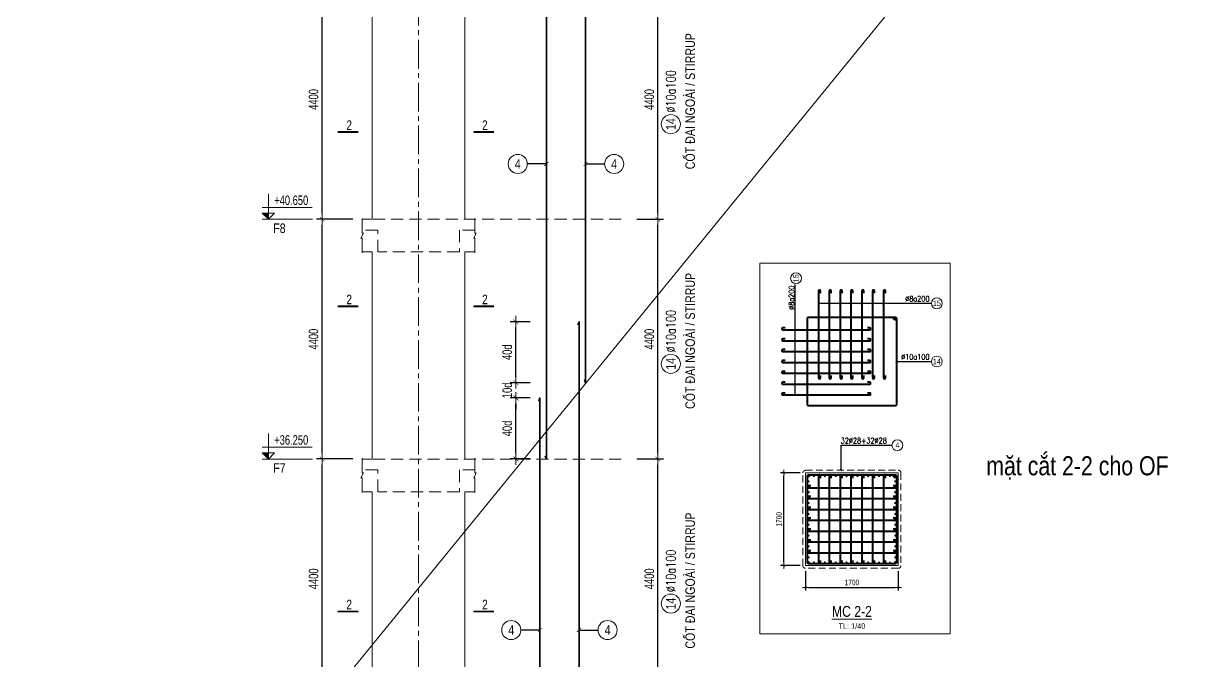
# Model space of a CAD drawing. Header units: millimetres. Extents: x 61878 to 380960, y -19809 to 191918.
# Drawn here: x 106260 to 127685, y 42129 to 53828 of the extents above; entities that cross this region are included whole.
import ezdxf
from ezdxf.enums import TextEntityAlignment as Align

# ---------------------------------------------------------------- set-up
doc = ezdxf.new("R2010")
doc.units = ezdxf.units.MM
doc.linetypes.add('CENTER2', pattern=[1.125, 0.75, -0.125, 0.125, -0.125])
doc.linetypes.add('HIDDEN2', pattern=[4.7625, 3.175, -1.5875])
doc.layers.get('0').update_dxf_attribs({"lineweight": 20})
doc.layers.get('Defpoints').update_dxf_attribs({"color": 151, "lineweight": 9})
for name, color, linetype, lineweight in [('kata_thep chu', 4, 'Continuous', 35), ('NDC_S_ANNO', 7, 'Continuous', 20), ('NDC_S_AXIS', 5, 'CENTER2', 13), ('NDC_S_BREAK-LINE', 1, 'Continuous', 15), ('NDC_S_CONTINUOUS', 3, 'Continuous', 20), ('NDC_S_DIM', 1, 'Continuous', 15), ('NDC_S_HIDDEN', 8, 'HIDDEN2', 13), ('NDC_S_LEADER', 1, 'Continuous', 15), ('NDC_S_REBAR', 4, 'Continuous', 35), ('NDC_S_STIRRUP', 4, 'Continuous', 40), ('NDC_S_SYMBOL', 1, 'Continuous', 15), ('NDC_S_TEXT SYMBOL', 7, 'Continuous', 20), ('NDC_S_THIN LINE', 8, 'Continuous', 9), ('NDC_S_VN TEXT', 7, 'Continuous', 20)]:
    doc.layers.add(name, color=color, linetype=linetype, lineweight=lineweight)
doc.styles.add('ARIAL', font='arial.ttf', dxfattribs={"width": 0.8})
doc.styles.add('NDC_ANNO', font='', dxfattribs={"width": 0.8})
doc.styles.add('NDC_DIM', font='', dxfattribs={"width": 0.75})
doc.styles.add('NDC_EN TXT', font='romans.shx', dxfattribs={"width": 0.8})
doc.styles.add('NDC_VIE TXT', font='arial.ttf', dxfattribs={"width": 0.8})
doc.styles.get('NDC_ANNO').set_extended_font_data('Dotum')
doc.styles.get('NDC_DIM').set_extended_font_data('Dotum')
doc.dimstyles.new('NDC_dim_40', dxfattribs={"dimscale": 40, "dimtxt": 2.5, "dimasz": 1.5, "dimexe": 1.5, "dimexo": 2.5, "dimgap": 1, "dimtad": 1, "dimdec": 0, "dimzin": 0, "dimdsep": 46, "dimtxsty": 'NDC_DIM', "dimblk": 'DIMMARK', "dimcen": 0.09, "dimdle": 1.2, "dimclrd": 1, "dimclre": 1, "dimclrt": 3, "dimadec": 0, "dimazin": 0, "dimtfac": 1, "dimtdec": 0, "dimtix": 1, "dimtofl": 0, "dimtmove": 0, "dimatfit": 3, "dimfxl": 8, "dimfxlon": 1, "dimtolj": 1, "dimtzin": 0, "dimarcsym": 0})
doc.dimstyles.new('NDC_dim_70', dxfattribs={"dimscale": 70, "dimtxt": 2.5, "dimasz": 1.5, "dimexe": 1.5, "dimexo": 2.5, "dimgap": 1, "dimtad": 1, "dimdec": 0, "dimzin": 0, "dimdsep": 46, "dimtxsty": 'NDC_DIM', "dimblk": 'DIMMARK', "dimcen": 0.09, "dimdle": 1.2, "dimclrd": 1, "dimclre": 1, "dimclrt": 3, "dimadec": 0, "dimazin": 0, "dimtfac": 1, "dimtdec": 0, "dimtix": 1, "dimtofl": 0, "dimtmove": 0, "dimatfit": 3, "dimfxl": 8, "dimfxlon": 1, "dimtolj": 1, "dimtzin": 0, "dimarcsym": 0})
doc.dimstyles.new('NDC_dim_75', dxfattribs={"dimscale": 75, "dimtxt": 2.5, "dimasz": 1.5, "dimexe": 1.5, "dimexo": 2.5, "dimgap": 1, "dimtad": 1, "dimdec": 0, "dimzin": 0, "dimdsep": 46, "dimtxsty": 'NDC_DIM', "dimblk": 'DIMMARK', "dimcen": 0.09, "dimdle": 1.2, "dimclrd": 1, "dimclre": 1, "dimclrt": 3, "dimadec": 0, "dimazin": 0, "dimtfac": 1, "dimtdec": 0, "dimtix": 1, "dimtofl": 0, "dimtmove": 0, "dimatfit": 3, "dimfxl": 8, "dimfxlon": 1, "dimtolj": 1, "dimtzin": 0, "dimarcsym": 0})

# ---------------------------------------------------------------- blocks, each defined once
blk = doc.blocks.new('DIMMARK')
at = {"layer": 'NDC_S_DIM', "color": 1}
blk.add_line((-1.5, 0), (1, 0), dxfattribs=at)
at = {"layer": 'NDC_S_DIM', "color": 2, "const_width": 0.1}
blk.add_lwpolyline([(-0.42, -0.42), (0.42, 0.42)], dxfattribs=at)
blk = doc.blocks.new('*D20')
at = {"layer": 'Defpoints', "color": 0, "transparency": 16777216}
for p in [(111745, 45831), (112663, 45831), (112663, 41431)]:
    blk.add_point(p, dxfattribs=at)
at = {"layer": 'NDC_S_DIM', "color": 1, "lineweight": -2, "transparency": 16777216}
for p, q in [((112305, 45831), (111640, 45831)), ((111745, 41536), (111745, 45726)), ((112305, 41431), (111640, 41431))]:
    blk.add_line(p, q, dxfattribs=at)
at = {"layer": 'NDC_S_DIM', "color": 1, "lineweight": -2, "transparency": 16777216, "xscale": 105, "yscale": 105, "zscale": 105}
for p, rotation in [((111745, 45831), 90), ((111745, 41431), 270)]:
    blk.add_blockref('DIMMARK', p, dxfattribs=dict(at, rotation=rotation))
at = {"layer": 'NDC_S_DIM', "color": 3, "transparency": 16777216, "insert": (111587, 43631), "char_height": 175, "attachment_point": 5, "rotation": 90, "style": 'NDC_DIM'}
blk.add_mtext('\\A1;4400', dxfattribs=at)
blk = doc.blocks.new('*D21')
at = {"layer": 'Defpoints', "color": 0, "transparency": 16777216}
for p in [(111745, 50231), (112663, 50231), (112663, 45831)]:
    blk.add_point(p, dxfattribs=at)
at = {"layer": 'NDC_S_DIM', "color": 1, "lineweight": -2, "transparency": 16777216}
for p, q in [((112305, 50231), (111640, 50231)), ((111745, 45936), (111745, 50126)), ((112305, 45831), (111640, 45831))]:
    blk.add_line(p, q, dxfattribs=at)
at = {"layer": 'NDC_S_DIM', "color": 1, "lineweight": -2, "transparency": 16777216, "xscale": 105, "yscale": 105, "zscale": 105}
for p, rotation in [((111745, 50231), 90), ((111745, 45831), 270)]:
    blk.add_blockref('DIMMARK', p, dxfattribs=dict(at, rotation=rotation))
at = {"layer": 'NDC_S_DIM', "color": 3, "transparency": 16777216, "insert": (111587, 48031), "char_height": 175, "attachment_point": 5, "rotation": 90, "style": 'NDC_DIM'}
blk.add_mtext('\\A1;4400', dxfattribs=at)
blk = doc.blocks.new('*D22')
at = {"layer": 'Defpoints', "color": 0, "transparency": 16777216}
for p in [(111745, 54631), (112663, 54631), (112663, 50231)]:
    blk.add_point(p, dxfattribs=at)
at = {"layer": 'NDC_S_DIM', "color": 1, "lineweight": -2, "transparency": 16777216}
for p, q in [((112305, 54631), (111640, 54631)), ((111745, 50336), (111745, 54526)), ((112305, 50231), (111640, 50231))]:
    blk.add_line(p, q, dxfattribs=at)
at = {"layer": 'NDC_S_DIM', "color": 1, "lineweight": -2, "transparency": 16777216, "xscale": 105, "yscale": 105, "zscale": 105}
for p, rotation in [((111745, 54631), 90), ((111745, 50231), 270)]:
    blk.add_blockref('DIMMARK', p, dxfattribs=dict(at, rotation=rotation))
at = {"layer": 'NDC_S_DIM', "color": 3, "transparency": 16777216, "insert": (111587, 52431), "char_height": 175, "attachment_point": 5, "rotation": 90, "style": 'NDC_DIM'}
blk.add_mtext('\\A1;4400', dxfattribs=at)
blk = doc.blocks.new('*U6')
at = {"layer": 'NDC_S_ANNO', "color": 0, "linetype": 'ByBlock', "lineweight": -2}
blk.add_line((-4.36, 0), (1, 0), dxfattribs=at)
at = {"layer": 'NDC_S_ANNO', "ltscale": 0.005, "const_width": 0.5}
blk.add_lwpolyline([(1, 0), (-4.36, 0)], dxfattribs=at)
at = {"layer": 'NDC_S_TEXT SYMBOL', "linetype": 'ByBlock', "lineweight": -2, "style": 'NDC_ANNO', "width": 0.8}
blk.add_attdef('DETAIL', text='', height=2.5, dxfattribs=at).set_placement((-0.64, 1.82), align=Align.MIDDLE_RIGHT)
blk = doc.blocks.new('kata_block_TD')
at = {"color": 6, "linetype": 'ByBlock', "lineweight": -2, "style": 'ARIAL', "width": 0.8}
blk.add_attdef('SECTDET2', text='', height=5, dxfattribs=at).set_placement((0, 7.97), align=Align.CENTER)
at = {"color": 0, "linetype": 'ByBlock', "lineweight": -2, "style": 'ARIAL', "width": 0.8}
blk.add_attdef('SECTDET1', text='', height=5, dxfattribs=at).set_placement((0, 1.47), align=Align.CENTER)
at = {"color": 3, "lineweight": 25, "style": 'ARIAL', "width": 0.8}
blk.add_attdef('SSCALE', text='', height=2.5, dxfattribs=at).set_placement((0, -4), align=Align.CENTER)
blk = doc.blocks.new('*D56')
at = {"layer": 'Defpoints', "color": 0, "transparency": 16777216}
for p in [(120618, 43874), (122318, 43874), (122318, 43474)]:
    blk.add_point(p, dxfattribs=at)
at = {"layer": 'NDC_S_DIM', "color": 1, "lineweight": -2, "transparency": 16777216}
for p, q in [((120618, 43774), (120618, 43414)), ((122318, 43774), (122318, 43414)), ((120678, 43474), (122258, 43474))]:
    blk.add_line(p, q, dxfattribs=at)
at = {"layer": 'NDC_S_DIM', "color": 1, "lineweight": -2, "transparency": 16777216, "xscale": 60, "yscale": 60, "zscale": 60, "rotation": 180}
blk.add_blockref('DIMMARK', (120618, 43474), dxfattribs=at)
at = {"layer": 'NDC_S_DIM', "color": 1, "lineweight": -2, "transparency": 16777216, "xscale": 60, "yscale": 60, "zscale": 60}
blk.add_blockref('DIMMARK', (122318, 43474), dxfattribs=at)
at = {"layer": 'NDC_S_DIM', "color": 3, "transparency": 16777216, "insert": (121468, 43564), "char_height": 100, "attachment_point": 5, "style": 'NDC_DIM'}
blk.add_mtext('\\A1;1700', dxfattribs=at)
blk = doc.blocks.new('*D57')
at = {"layer": 'Defpoints', "color": 0, "transparency": 16777216}
for p in [(120218, 45574), (120618, 45574), (120618, 43874)]:
    blk.add_point(p, dxfattribs=at)
at = {"layer": 'NDC_S_DIM', "color": 1, "lineweight": -2, "transparency": 16777216}
for p, q in [((120518, 45574), (120158, 45574)), ((120218, 43934), (120218, 45514)), ((120518, 43874), (120158, 43874))]:
    blk.add_line(p, q, dxfattribs=at)
at = {"layer": 'NDC_S_DIM', "color": 1, "lineweight": -2, "transparency": 16777216, "xscale": 60, "yscale": 60, "zscale": 60}
for p, rotation in [((120218, 45574), 90), ((120218, 43874), 270)]:
    blk.add_blockref('DIMMARK', p, dxfattribs=dict(at, rotation=rotation))
at = {"layer": 'NDC_S_DIM', "color": 3, "transparency": 16777216, "insert": (120128, 44724), "char_height": 100, "attachment_point": 5, "rotation": 90, "style": 'NDC_DIM'}
blk.add_mtext('\\A1;1700', dxfattribs=at)
blk = doc.blocks.new('kata_block_THEP')
at = {"layer": 'NDC_S_REBAR', "color": 0}
for p, q in [((-0.5, 0), (0.5, 0)), ((-0.35, 0.35), (0.35, -0.35)), ((0.35, 0.35), (-0.35, -0.35)), ((0, 0.5), (0, -0.5))]:
    blk.add_line(p, q, dxfattribs=at)
at = {"layer": 'NDC_S_REBAR', "color": 0, "const_width": 0.0833}
blk.add_lwpolyline([(-0.5, 0, 1), (0.5, 0, 1), (-0.5, 0, 1)], format="xyb", dxfattribs=at)
blk = doc.blocks.new('*U11')
blk.add_circle((2.5, 0), 2.5)
at = {"layer": 'NDC_S_VN TEXT', "color": 3, "style": 'NDC_EN TXT', "width": 0.75}
blk.add_attdef('DK2', text='', height=2.5, dxfattribs=at).set_placement((-0.85, 0.85), align=Align.RIGHT)
at = {"layer": 'NDC_S_VN TEXT', "color": 7, "style": 'ARIAL', "width": 0.8}
blk.add_attdef('SH3', text='', height=2.5, dxfattribs=at).set_placement((2.5, 0), align=Align.MIDDLE)
blk = doc.blocks.new('cham')
at = {"layer": 'NDC_S_REBAR'}
h = blk.add_hatch(color=253, dxfattribs=at)
h.dxf.hatch_style = 1
h.paths.add_polyline_path([(-28, 0, 1), (28, 0, 1)])
at = {"layer": 'NDC_S_REBAR', "color": 253}
blk.add_circle((0, 0), 28, dxfattribs=at)
blk = doc.blocks.new('*U70')
at = {"layer": 'NDC_S_DIM', "xscale": 0.5, "yscale": 0.5, "zscale": 0.5}
blk.add_blockref('cham', (0, 0), dxfattribs=at)
blk = doc.blocks.new('*U71')
at = {"layer": 'NDC_S_DIM', "color": 0, "linetype": 'ByBlock', "lineweight": -2, "transparency": 16777216}
for p in [(0, 0), (199, 0), (398, 0), (597, 0), (796, 0), (995, 0), (1194, 0), (1393, 0), (1592, 0)]:
    blk.add_blockref('*U70', p, dxfattribs=at)
blk = doc.blocks.new('*U72')
at = {"layer": 'NDC_S_DIM', "xscale": 0.5, "yscale": 0.5, "zscale": 0.5}
blk.add_blockref('cham', (0, 0), dxfattribs=at)
blk = doc.blocks.new('*U73')
at = {"layer": 'NDC_S_DIM', "color": 0, "linetype": 'ByBlock', "lineweight": -2, "transparency": 16777216}
for p in [(0, 0), (199, 0), (398, 0), (597, 0), (796, 0), (995, 0), (1194, 0), (1393, 0), (1592, 0)]:
    blk.add_blockref('*U72', p, dxfattribs=at)
blk = doc.blocks.new('*U74')
at = {"layer": 'NDC_S_DIM', "xscale": 0.5, "yscale": 0.5, "zscale": 0.5}
blk.add_blockref('cham', (0, 0), dxfattribs=at)
blk = doc.blocks.new('*U75')
at = {"layer": 'NDC_S_DIM', "color": 0, "linetype": 'ByBlock', "lineweight": -2, "transparency": 16777216}
for p in [(0, 0), (199, 0), (398, 0), (597, 0), (796, 0), (995, 0), (1194, 0)]:
    blk.add_blockref('*U74', p, dxfattribs=at)
blk = doc.blocks.new('*U76')
at = {"layer": 'NDC_S_DIM', "xscale": 0.5, "yscale": 0.5, "zscale": 0.5}
blk.add_blockref('cham', (0, 0), dxfattribs=at)
blk = doc.blocks.new('*U77')
at = {"layer": 'NDC_S_DIM', "color": 0, "linetype": 'ByBlock', "lineweight": -2, "transparency": 16777216}
for p in [(0, 0), (199, 0), (398, 0), (597, 0), (796, 0), (995, 0), (1194, 0)]:
    blk.add_blockref('*U76', p, dxfattribs=at)
blk = doc.blocks.new('*D185')
at = {"layer": 'Defpoints', "color": 0, "ltscale": 0.005, "transparency": 16777216}
for p in [(115301, 46951, 0), (115739, 46951), (115739, 45831)]:
    blk.add_point(p, dxfattribs=at)
at = {"layer": 'NDC_S_DIM', "color": 1, "lineweight": -2, "ltscale": 0.005, "transparency": 16777216}
for p, q in [((115564, 46951, 0), (115196, 46951, 0)), ((115301, 45936, 0), (115301, 46846, 0)), ((115564, 45831, 0), (115196, 45831, 0))]:
    blk.add_line(p, q, dxfattribs=at)
at = {"layer": 'NDC_S_DIM', "color": 1, "lineweight": -2, "ltscale": 0.005, "transparency": 16777216, "xscale": 105, "yscale": 105, "zscale": 105}
for p, rotation in [((115301, 46951, 0), 90), ((115301, 45831, 0), 270)]:
    blk.add_blockref('DIMMARK', p, dxfattribs=dict(at, rotation=rotation))
at = {"layer": 'NDC_S_DIM', "color": 3, "ltscale": 0.005, "transparency": 16777216, "insert": (115141, 46391, 0), "char_height": 175, "attachment_point": 5, "rotation": 90, "style": 'NDC_DIM'}
blk.add_mtext('\\A1;40d', dxfattribs=at)
blk = doc.blocks.new('*D186')
at = {"layer": 'Defpoints', "color": 0, "ltscale": 0.005, "transparency": 16777216}
for p in [(115301, 47231), (115739, 47231), (115739, 46951)]:
    blk.add_point(p, dxfattribs=at)
at = {"layer": 'NDC_S_DIM', "color": 1, "lineweight": -2, "ltscale": 0.005, "transparency": 16777216}
for p, q in [((115301, 47336), (115301, 47441)), ((115564, 47231), (115196, 47231)), ((115564, 46951), (115196, 46951)), ((115301, 46846), (115301, 46741))]:
    blk.add_line(p, q, dxfattribs=at)
at = {"layer": 'NDC_S_DIM', "color": 1, "lineweight": -2, "ltscale": 0.005, "transparency": 16777216, "xscale": 105, "yscale": 105, "zscale": 105}
for p, rotation in [((115301, 47231), 270), ((115301, 46951), 90)]:
    blk.add_blockref('DIMMARK', p, dxfattribs=dict(at, rotation=rotation))
at = {"layer": 'NDC_S_DIM', "color": 3, "ltscale": 0.005, "transparency": 16777216, "insert": (115141, 47091), "char_height": 175, "attachment_point": 5, "rotation": 90, "style": 'NDC_DIM'}
blk.add_mtext('\\A1;10d', dxfattribs=at)
blk = doc.blocks.new('*D187')
at = {"layer": 'Defpoints', "color": 0, "ltscale": 0.005, "transparency": 16777216}
for p in [(115301, 48351), (115739, 48351), (115739, 47231)]:
    blk.add_point(p, dxfattribs=at)
at = {"layer": 'NDC_S_DIM', "color": 1, "lineweight": -2, "ltscale": 0.005, "transparency": 16777216}
for p, q in [((115564, 48351), (115196, 48351)), ((115301, 47336), (115301, 48246)), ((115564, 47231), (115196, 47231))]:
    blk.add_line(p, q, dxfattribs=at)
at = {"layer": 'NDC_S_DIM', "color": 1, "lineweight": -2, "ltscale": 0.005, "transparency": 16777216, "xscale": 105, "yscale": 105, "zscale": 105}
for p, rotation in [((115301, 48351), 90), ((115301, 47231), 270)]:
    blk.add_blockref('DIMMARK', p, dxfattribs=dict(at, rotation=rotation))
at = {"layer": 'NDC_S_DIM', "color": 3, "ltscale": 0.005, "transparency": 16777216, "insert": (115141, 47791), "char_height": 175, "attachment_point": 5, "rotation": 90, "style": 'NDC_DIM'}
blk.add_mtext('\\A1;40d', dxfattribs=at)
blk = doc.blocks.new('*D244')
at = {"layer": 'Defpoints', "color": 0, "ltscale": 70, "transparency": 16777216}
for p in [(117344, 45831), (117906, 45831), (117344, 41431)]:
    blk.add_point(p, dxfattribs=at)
at = {"layer": 'NDC_S_DIM', "color": 1, "lineweight": -2, "ltscale": 70, "transparency": 16777216}
for p, q in [((117519, 45831), (118011, 45831)), ((117906, 41536), (117906, 45726)), ((117519, 41431), (118011, 41431))]:
    blk.add_line(p, q, dxfattribs=at)
at = {"layer": 'NDC_S_DIM', "color": 1, "lineweight": -2, "ltscale": 70, "transparency": 16777216, "xscale": 105, "yscale": 105, "zscale": 105}
for p, rotation in [((117906, 45831), 90), ((117906, 41431), 270)]:
    blk.add_blockref('DIMMARK', p, dxfattribs=dict(at, rotation=rotation))
at = {"layer": 'NDC_S_DIM', "color": 3, "ltscale": 70, "transparency": 16777216, "insert": (117749, 43631), "char_height": 175, "attachment_point": 5, "rotation": 90, "style": 'NDC_DIM'}
blk.add_mtext('\\A1;4400', dxfattribs=at)
blk = doc.blocks.new('*D245')
at = {"layer": 'Defpoints', "color": 0, "ltscale": 70, "transparency": 16777216}
for p in [(117344, 50231), (117906, 50231), (117344, 45831)]:
    blk.add_point(p, dxfattribs=at)
at = {"layer": 'NDC_S_DIM', "color": 1, "lineweight": -2, "ltscale": 70, "transparency": 16777216}
for p, q in [((117519, 50231), (118011, 50231)), ((117906, 45936), (117906, 50126)), ((117519, 45831), (118011, 45831))]:
    blk.add_line(p, q, dxfattribs=at)
at = {"layer": 'NDC_S_DIM', "color": 1, "lineweight": -2, "ltscale": 70, "transparency": 16777216, "xscale": 105, "yscale": 105, "zscale": 105}
for p, rotation in [((117906, 50231), 90), ((117906, 45831), 270)]:
    blk.add_blockref('DIMMARK', p, dxfattribs=dict(at, rotation=rotation))
at = {"layer": 'NDC_S_DIM', "color": 3, "ltscale": 70, "transparency": 16777216, "insert": (117749, 48031), "char_height": 175, "attachment_point": 5, "rotation": 90, "style": 'NDC_DIM'}
blk.add_mtext('\\A1;4400', dxfattribs=at)
blk = doc.blocks.new('*D246')
at = {"layer": 'Defpoints', "color": 0, "ltscale": 70, "transparency": 16777216}
for p in [(117344, 54631), (117906, 54631), (117344, 50231)]:
    blk.add_point(p, dxfattribs=at)
at = {"layer": 'NDC_S_DIM', "color": 1, "lineweight": -2, "ltscale": 70, "transparency": 16777216}
for p, q in [((117519, 54631), (118011, 54631)), ((117906, 50336), (117906, 54526)), ((117519, 50231), (118011, 50231))]:
    blk.add_line(p, q, dxfattribs=at)
at = {"layer": 'NDC_S_DIM', "color": 1, "lineweight": -2, "ltscale": 70, "transparency": 16777216, "xscale": 105, "yscale": 105, "zscale": 105}
for p, rotation in [((117906, 54631), 90), ((117906, 50231), 270)]:
    blk.add_blockref('DIMMARK', p, dxfattribs=dict(at, rotation=rotation))
at = {"layer": 'NDC_S_DIM', "color": 3, "ltscale": 70, "transparency": 16777216, "insert": (117749, 52431), "char_height": 175, "attachment_point": 5, "rotation": 90, "style": 'NDC_DIM'}
blk.add_mtext('\\A1;4400', dxfattribs=at)
blk = doc.blocks.new('*U236')
blk.add_circle((-2.5, 0), 2.5)
at = {"layer": 'NDC_S_VN TEXT', "color": 7, "style": 'ARIAL', "width": 0.8}
blk.add_attdef('SH2', text='', height=2.5, dxfattribs=at).set_placement((-2.5, 0), align=Align.MIDDLE)
at = {"layer": 'NDC_S_VN TEXT', "color": 3, "style": 'NDC_EN TXT', "width": 0.75}
blk.add_attdef('DKKC1', (0.5, -1.25), '', height=2.5, dxfattribs=at)
blk = doc.blocks.new('CD')
at = {"layer": 'NDC_S_ANNO'}
blk.add_hatch(color=3, dxfattribs=at).paths.add_polyline_path([(0, 160), (-161, 160), (0, 0)])
at = {"layer": 'NDC_S_ANNO', "ltscale": 50}
h = blk.add_hatch(dxfattribs=at)
h.set_pattern_fill('ANSI31', color=256, scale=140.6, style=0)
h.paths.add_polyline_path([(0, 160), (0, 0), (161, 160)])
for p, q in [((-159, 314), (1147, 314)), ((1156, 0), (-164, 0))]:
    blk.add_line(p, q, dxfattribs=at)
for points in [[(0, 669), (0, 0)], [(0, 0), (-161, 160), (0, 160)], [(0, 0), (161, 160), (0, 160)]]:
    blk.add_lwpolyline(points, dxfattribs=at)
at = {"layer": 'NDC_S_TEXT SYMBOL', "color": 3, "style": 'NDC_DIM', "width": 0.7}
blk.add_attdef('COT', (154, 375), '', height=250, dxfattribs=at)

msp = doc.modelspace()

# ---------------------------------------------------------------- linework, layer by layer
at = {"layer": 'Defpoints'}
msp.add_lwpolyline([(119778.8, 49423.1), (123269.8, 49423.1), (123269.8, 42622.8), (119778.8, 42622.8)], close=True, dxfattribs=at)
at = {"layer": 'kata_thep chu', "color": 4, "ltscale": 0.005}
for points in [[(116558.8, 47290.7), (116578.8, 47230.7), (116578.8, 57150.7), (116558.8, 57090.7)], [(115839, 45890.7), (115859, 45830.7), (115859, 55750.7), (115839, 55690.7)], [(116438.8, 38490.7), (116458.8, 38430.7), (116458.8, 48350.7), (116438.8, 48290.7)], [(115719, 37090.7), (115739, 37030.7), (115739, 46950.7), (115719, 46890.7)]]:
    msp.add_lwpolyline(points, dxfattribs=at)
at = {"layer": 'NDC_S_AXIS', "ltscale": 700}
msp.add_line((113513.1, -3699.8), (113513.1, 179341.9), dxfattribs=at)
at = {"layer": 'NDC_S_BREAK-LINE'}
for points in [[(112478.1, 49618.2), (112478.1, 49885.7), (112455.6, 49885.7), (112500.6, 49975.7), (112478.1, 49975.7), (112478.1, 50243.2)], [(114548.1, 49618.2), (114548.1, 49885.7), (114525.6, 49885.7), (114570.6, 49975.7), (114548.1, 49975.7), (114548.1, 50243.2)], [(112478.1, 45218.2), (112478.1, 45485.7), (112455.6, 45485.7), (112500.6, 45575.7), (112478.1, 45575.7), (112478.1, 45843.2)], [(114548.1, 45218.2), (114548.1, 45485.7), (114525.6, 45485.7), (114570.6, 45575.7), (114548.1, 45575.7), (114548.1, 45843.2)]]:
    msp.add_lwpolyline(points, dxfattribs=at)
at = {"layer": 'NDC_S_CONTINUOUS'}
for points in [[(112478.1, 50230.7), (112663.1, 50230.7), (112663.1, 54030.7), (112478.1, 54030.7)], [(114548.1, 50230.7), (114363.1, 50230.7), (114363.1, 54030.7), (114548.1, 54030.7)], [(112478.1, 45830.7), (112663.1, 45830.7), (112663.1, 49630.7), (112478.1, 49630.7)], [(114548.1, 45830.7), (114363.1, 45830.7), (114363.1, 49630.7), (114548.1, 49630.7)], [(120618, 43873.9), (122318, 43873.9), (122318, 45573.9), (120618, 45573.9), (120618, 43873.9)], [(112478.1, 41430.7), (112663.1, 41430.7), (112663.1, 45230.7), (112478.1, 45230.7)], [(114548.1, 41430.7), (114363.1, 41430.7), (114363.1, 45230.7), (114548.1, 45230.7)]]:
    msp.add_lwpolyline(points, dxfattribs=at)
at = {"layer": 'NDC_S_DIM'}
for centre in [(115334.5, 51246.1), (117103.3, 51246.1), (115214.5, 42691.5), (116983.3, 42691.5)]:
    msp.add_circle(centre, 175, dxfattribs=at)
at = {"layer": 'NDC_S_HIDDEN', "ltscale": 70}
for p, q in [((117234, 50230.7), (112478.1, 50230.7)), ((117234, 45830.7), (112478.1, 45830.7))]:
    msp.add_line(p, q, dxfattribs=at)
for points in [[(114548.1, 50030.7), (114263.1, 50030.7), (114263.1, 49630.7), (112763.1, 49630.7), (112763.1, 50030.7), (112478.1, 50030.7)], [(114548.1, 45630.7), (114263.1, 45630.7), (114263.1, 45230.7), (112763.1, 45230.7), (112763.1, 45630.7), (112478.1, 45630.7)]]:
    msp.add_lwpolyline(points, dxfattribs=at)
at = {"layer": 'NDC_S_HIDDEN', "ltscale": 40}
msp.add_lwpolyline([(120568, 43873.9), (120568, 45573.9, -0.4142136), (120618, 45623.9), (122318, 45623.9, -0.4142136), (122368, 45573.9), (122368, 43873.9, -0.4142136), (122318, 43823.9), (120618, 43823.9, -0.4142136), (120568, 43873.9)], format="xyb", dxfattribs=at)
at = {"layer": 'NDC_S_LEADER', "ltscale": 40}
msp.add_lwpolyline([(234666.6, 191917.6), (61877.7, -19809)], dxfattribs=at)
at = {"layer": 'NDC_S_STIRRUP'}
for points in [[(120889, 48872.9), (120889, 48914.9, 1), (120853, 48914.9), (120853, 47322.9, 1), (120889, 47322.9), (120889, 47364.9)], [(121088, 48872.9), (121088, 48914.9, 1), (121052, 48914.9), (121052, 47322.9, 1), (121088, 47322.9), (121088, 47364.9)], [(121287, 48872.9), (121287, 48914.9, 1), (121251, 48914.9), (121251, 47322.9, 1), (121287, 47322.9), (121287, 47364.9)], [(121486, 48872.9), (121486, 48914.9, 1), (121450, 48914.9), (121450, 47322.9, 1), (121486, 47322.9), (121486, 47364.9)], [(121685, 48872.9), (121685, 48914.9, 1), (121649, 48914.9), (121649, 47322.9, 1), (121685, 47322.9), (121685, 47364.9)], [(121884, 48872.9), (121884, 48914.9, 1), (121848, 48914.9), (121848, 47322.9, 1), (121884, 47322.9), (121884, 47364.9)], [(122083, 48872.9), (122083, 48914.9, 1), (122047, 48914.9), (122047, 47322.9, 1), (122083, 47322.9), (122083, 47364.9)], [(122224, 48395.9), (122264, 48435.9, -0.4142136), (122283, 48416.9), (122283, 46824.9, -0.4142136), (122264, 46805.9), (120672, 46805.9, -0.4142136), (120653, 46824.9), (120653, 48416.9, -0.4142136), (120672, 48435.9), (122264, 48435.9, -0.4142136), (122283, 48416.9), (122243, 48376.9)], [(120243.2, 48235.9), (120201.2, 48235.9, 1), (120201.2, 48199.9), (121793.2, 48199.9, 1), (121793.2, 48235.9), (121751.2, 48235.9)], [(120243.2, 48036.9), (120201.2, 48036.9, 1), (120201.2, 48000.9), (121793.2, 48000.9, 1), (121793.2, 48036.9), (121751.2, 48036.9)], [(120243.2, 47837.9), (120201.2, 47837.9, 1), (120201.2, 47801.9), (121793.2, 47801.9, 1), (121793.2, 47837.9), (121751.2, 47837.9)], [(120243.2, 47638.9), (120201.2, 47638.9, 1), (120201.2, 47602.9), (121793.2, 47602.9, 1), (121793.2, 47638.9), (121751.2, 47638.9)], [(120243.2, 47439.9), (120201.2, 47439.9, 1), (120201.2, 47403.9), (121793.2, 47403.9, 1), (121793.2, 47439.9), (121751.2, 47439.9)], [(120243.2, 47240.9), (120201.2, 47240.9, 1), (120201.2, 47204.9), (121793.2, 47204.9, 1), (121793.2, 47240.9), (121751.2, 47240.9)], [(120243.2, 47041.9), (120201.2, 47041.9, 1), (120201.2, 47005.9), (121793.2, 47005.9, 1), (121793.2, 47041.9), (121751.2, 47041.9)], [(122224, 45498.9), (122264, 45538.9, -0.4142136), (122283, 45519.9), (122283, 43927.9, -0.4142136), (122264, 43908.9), (120672, 43908.9, -0.4142136), (120653, 43927.9), (120653, 45519.9, -0.4142136), (120672, 45538.9), (122264, 45538.9, -0.4142136), (122283, 45519.9), (122243, 45479.9)], [(120889, 45477.9), (120889, 45519.9, 1), (120853, 45519.9), (120853, 43927.9, 1), (120889, 43927.9), (120889, 43969.9)], [(121088, 45477.9), (121088, 45519.9, 1), (121052, 45519.9), (121052, 43927.9, 1), (121088, 43927.9), (121088, 43969.9)], [(121287, 45477.9), (121287, 45519.9, 1), (121251, 45519.9), (121251, 43927.9, 1), (121287, 43927.9), (121287, 43969.9)], [(121486, 45477.9), (121486, 45519.9, 1), (121450, 45519.9), (121450, 43927.9, 1), (121486, 43927.9), (121486, 43969.9)], [(121685, 45477.9), (121685, 45519.9, 1), (121649, 45519.9), (121649, 43927.9, 1), (121685, 43927.9), (121685, 43969.9)], [(121884, 45477.9), (121884, 45519.9, 1), (121848, 45519.9), (121848, 43927.9, 1), (121884, 43927.9), (121884, 43969.9)], [(122083, 45477.9), (122083, 45519.9, 1), (122047, 45519.9), (122047, 43927.9, 1), (122083, 43927.9), (122083, 43969.9)], [(120714, 45338.9), (120672, 45338.9, 1), (120672, 45302.9), (122264, 45302.9, 1), (122264, 45338.9), (122222, 45338.9)], [(120714, 45139.9), (120672, 45139.9, 1), (120672, 45103.9), (122264, 45103.9, 1), (122264, 45139.9), (122222, 45139.9)], [(120714, 44940.9), (120672, 44940.9, 1), (120672, 44904.9), (122264, 44904.9, 1), (122264, 44940.9), (122222, 44940.9)], [(120714, 44741.9), (120672, 44741.9, 1), (120672, 44705.9), (122264, 44705.9, 1), (122264, 44741.9), (122222, 44741.9)], [(120714, 44542.9), (120672, 44542.9, 1), (120672, 44506.9), (122264, 44506.9, 1), (122264, 44542.9), (122222, 44542.9)], [(120714, 44343.9), (120672, 44343.9, 1), (120672, 44307.9), (122264, 44307.9, 1), (122264, 44343.9), (122222, 44343.9)], [(120714, 44144.9), (120672, 44144.9, 1), (120672, 44108.9), (122264, 44108.9, 1), (122264, 44144.9), (122222, 44144.9)]]:
    msp.add_lwpolyline(points, format="xyb", dxfattribs=at)

# ---------------------------------------------------------------- block references
at = {"layer": 'NDC_S_DIM'}
ref = msp.add_blockref('CD', (110756.4, 50230.7), dxfattribs=dict(at, xscale=0.7, yscale=0.7, zscale=0.7))
ref.add_attrib('COT', '+40.650', (110864.1, 50493), dxfattribs={"layer": '0', "color": 3, "height": 175, "style": 'NDC_DIM', "width": 0.75})
ref = msp.add_blockref('CD', (110756.4, 45830.7), dxfattribs=dict(at, xscale=0.7, yscale=0.7, zscale=0.7))
ref.add_attrib('COT', '+36.250', (110864.1, 46093), dxfattribs={"layer": '0', "color": 3, "height": 175, "style": 'NDC_DIM', "width": 0.75})
for name, p in [('*U71', (120672, 45520.2)), ('*U73', (120672, 43927.9))]:
    msp.add_blockref(name, p, dxfattribs=at)
at = {"layer": 'NDC_S_DIM', "rotation": 89.99999999988268}
for name, p in [('*U75', (120672, 44126.9)), ('*U77', (122264, 44126.9))]:
    msp.add_blockref(name, p, dxfattribs=at)
at = {"layer": 'NDC_S_REBAR', "xscale": 28, "yscale": 28, "zscale": 28}
for p in [(120672, 45519.9), (120672, 45420.4), (120771.5, 45519.9), (120871, 45519.9), (120970.5, 45519.9), (121070, 45519.9), (121169.5, 45519.9), (121269, 45519.9), (121368.5, 45519.9), (121468, 45519.9), (121567.5, 45519.9), (121667, 45519.9), (121766.5, 45519.9), (121866, 45519.9), (121965.5, 45519.9), (122065, 45519.9), (122164.5, 45519.9), (122264, 45519.9), (122264, 45420.4), (120672, 45320.9), (120672, 45221.4), (122264, 45320.9), (122264, 45221.4), (120672, 45121.9), (120672, 45022.4), (122264, 45121.9), (122264, 45022.4), (120672, 44922.9), (120672, 44823.4), (122264, 44922.9), (122264, 44823.4), (120672, 44723.9), (120672, 44624.4), (122264, 44723.9), (122264, 44624.4), (120672, 44524.9), (120672, 44425.4), (122264, 44524.9), (122264, 44425.4), (120672, 44325.9), (120672, 44226.4), (120672, 44126.9), (122264, 44325.9), (122264, 44226.4), (122264, 44126.9), (120672, 44027.4), (120672, 43927.9), (120771.5, 43927.9), (120871, 43927.9), (120970.5, 43927.9), (121070, 43927.9), (121169.5, 43927.9), (121269, 43927.9), (121368.5, 43927.9), (121468, 43927.9), (121567.5, 43927.9), (121667, 43927.9), (121766.5, 43927.9), (121866, 43927.9), (121965.5, 43927.9), (122065, 43927.9), (122164.5, 43927.9), (122264, 44027.4), (122264, 43927.9)]:
    msp.add_blockref('kata_block_THEP', p, dxfattribs=at)
at = {"layer": 'NDC_S_SYMBOL', "xscale": 70, "yscale": 70, "zscale": 70}
for p in [(112336.5, 51832), (114827.7, 51832), (112336.5, 48633), (114827.7, 48633), (112336.5, 43032), (114827.7, 43032)]:
    msp.add_blockref('*U6', p, dxfattribs=at).add_auto_attribs({'DETAIL': '2'})
at = {"layer": 'NDC_S_THIN LINE', "rotation": 90}
for name, p, xscale, yscale, zscale, values in [('*U236', (118144.5, 52152.4), 70, 70, 70, {'SH2': '14', 'DKKC1': '%%c10a100'}), ('*U11', (120442.8, 49048.1), 40, 40, 40, {'SH3': '15', 'DK2': '%%c8a200'}), ('*U236', (118144.5, 47752.4), 70, 70, 70, {'SH2': '14', 'DKKC1': '%%c10a100'}), ('*U236', (118144.5, 43352.4), 70, 70, 70, {'SH2': '14', 'DKKC1': '%%c10a100'})]:
    msp.add_blockref(name, p, dxfattribs=dict(at, xscale=xscale, yscale=yscale, zscale=zscale)).add_auto_attribs(values)
at = {"layer": 'NDC_S_THIN LINE', "xscale": 40, "yscale": 40, "zscale": 40}
for p, values in [((122926.1, 48688.6), {'SH3': '15', 'DK2': '%%c8a200'}), ((122926.1, 47620.9), {'SH3': '14', 'DK2': '%%c10a100'}), ((122202.3, 46083.9), {'SH3': '4', 'DK2': '32%%c28+32%%c28 '})]:
    msp.add_blockref('*U11', p, dxfattribs=at).add_auto_attribs(values)
at = {"layer": 'NDC_S_VN TEXT'}
ref = msp.add_blockref('kata_block_TD', (121468, 42873.9), dxfattribs=dict(at, xscale=40, yscale=40, zscale=40))
ref.add_attrib('SECTDET1', '%%uMC 2-2', dxfattribs={"layer": '0', "color": 0, "linetype": 'ByBlock', "lineweight": -2, "height": 200, "style": 'ARIAL', "width": 0.8}).set_placement((121468, 42932.8), align=Align.CENTER)
ref.add_attrib('SSCALE', 'TL: 1/40', dxfattribs={"layer": '0', "color": 3, "lineweight": 25, "height": 100, "style": 'ARIAL', "width": 0.8}).set_placement((121468, 42714), align=Align.CENTER)

# ---------------------------------------------------------------- texts
at = {"layer": 'NDC_S_VN TEXT', "style": 'NDC_VIE TXT', "width": 0.8}
for p in [(118498.6, 51148.9), (118498.6, 46748.9), (118498.6, 42348.9)]:
    msp.add_text('CỐT ĐAI NGOÀI / STIRRUP', height=175, rotation=90, dxfattribs=at).set_placement(p, align=Align.MIDDLE_LEFT)
at = {"layer": 'NDC_S_VN TEXT', "color": 7, "style": 'ARIAL', "width": 0.8}
for p in [(115334.5, 51246.1), (117103.3, 51246.1), (115214.5, 42691.5), (116983.3, 42691.5)]:
    msp.add_text('4', height=175, dxfattribs=at).set_placement(p, align=Align.MIDDLE)
at = {"layer": 'NDC_S_VN TEXT', "style": 'NDC_VIE TXT', "width": 0.8}
for s, height, p in [('F8', 175, (110845.9, 50066.6)), ('mặt cắt 2-2 cho OF', 350, (123933.2, 45706.6)), ('F7', 175, (110845.9, 45666.6))]:
    msp.add_text(s, height=height, dxfattribs=at).set_placement(p, align=Align.MIDDLE_LEFT)

# ---------------------------------------------------------------- dimensions: what is measured, and where the dimension line sits
at = {"layer": 'NDC_S_DIM'}
for base, p1, p2, angle, dimstyle, picture, middle in [((111744.6, 54630.7), (112663.1, 50230.7), (112663.1, 54630.7), 90, 'NDC_dim_70', '*D22', (111587, 52430.7)), ((111744.6, 50230.7), (112663.1, 45830.7), (112663.1, 50230.7), 90, 'NDC_dim_70', '*D21', (111587, 48030.7)), ((111744.6, 45830.7), (112663.1, 41430.7), (112663.1, 45830.7), 90, 'NDC_dim_70', '*D20', (111587, 43630.7)), ((120218, 45573.9), (120618, 43873.9), (120618, 45573.9), 270, 'NDC_dim_40', '*D57', (120127.9, 44723.9))]:
    dim = msp.add_linear_dim(base=base, p1=p1, p2=p2, angle=angle, dimstyle=dimstyle, dxfattribs=at)
    dim.commit()
    dim.dimension.update_dxf_attribs({"geometry": picture, "text_midpoint": middle})
at = {"layer": 'NDC_S_DIM', "ltscale": 70}
for base, p1, p2, picture, middle in [((117906.3, 54630.7), (117344, 50230.7), (117344, 54630.7), '*D246', (117748.7, 52430.7)), ((117906.3, 50230.7), (117344, 45830.7), (117344, 50230.7), '*D245', (117748.7, 48030.7)), ((117906.3, 45830.7), (117344, 41430.7), (117344, 45830.7), '*D244', (117748.7, 43630.7))]:
    dim = msp.add_linear_dim(base=base, p1=p1, p2=p2, angle=90, dimstyle='NDC_dim_70', override={"dimtmove": 1}, dxfattribs=at)
    dim.commit()
    dim.dimension.update_dxf_attribs({"geometry": picture, "text_midpoint": middle})
at = {"layer": 'NDC_S_DIM', "ltscale": 0.005}
for base, p1, p2, text, picture, middle in [((115300.8, 48350.7), (115739, 47230.7), (115739, 48350.7), '40d', '*D187', (115141.4, 47790.7)), ((115300.8, 47230.7), (115739, 46950.7), (115739, 47230.7), '10d', '*D186', (115141.4, 47090.7)), ((115300.8, 46950.7, 0), (115739, 45830.7), (115739, 46950.7), '40d', '*D185', (115141.4, 46390.7, 0))]:
    dim = msp.add_linear_dim(base=base, p1=p1, p2=p2, angle=90, text=text, dimstyle='NDC_dim_70', dxfattribs=at)
    dim.commit()
    dim.dimension.update_dxf_attribs({"geometry": picture, "text_midpoint": middle})
at = {"layer": 'NDC_S_DIM'}
dim = msp.add_linear_dim(base=(122318, 43473.9), p1=(120618, 43873.9), p2=(122318, 43873.9), dimstyle='NDC_dim_40', dxfattribs=at)
dim.commit()
dim.dimension.update_dxf_attribs({"geometry": '*D56', "text_midpoint": (121468, 43564)})

# ---------------------------------------------------------------- leaders
at = {"layer": 'NDC_S_LEADER', "ltscale": 0.005}
for points in [[(115859, 51246.1), (115509.5, 51246.1)], [(116578.8, 51246.1), (116928.3, 51246.1)], [(115739, 42691.5), (115389.5, 42691.5)], [(116458.8, 42691.5), (116808.3, 42691.5)]]:
    msp.add_leader(points, dimstyle='NDC_dim_75', override={"dimasz": 1, "dimldrblk": 'ARCHTICK'}, dxfattribs=at)
at = {"layer": 'NDC_S_THIN LINE'}
for points in [[(120427.5, 47005.9), (120427.5, 49034.8)], [(120427.5, 47204.9), (120427.5, 49034.8)], [(120427.5, 47403.9), (120427.5, 49034.8)], [(120427.5, 47602.9), (120427.5, 49034.8)], [(120427.5, 47801.9), (120427.5, 49034.8)], [(120427.5, 48000.9), (120427.5, 49034.8)], [(120427.5, 48199.9), (120427.5, 49034.8)], [(120853, 48688.6), (122926.1, 48688.6)], [(121052, 48688.6), (122926.1, 48688.6)], [(121251, 48688.6), (122926.1, 48688.6)], [(121450, 48688.6), (122926.1, 48688.6)], [(121649, 48688.6), (122926.1, 48688.6)], [(121848, 48688.6), (122926.1, 48688.6)], [(122047, 48688.6), (122926.1, 48688.6)], [(122283, 47620.9), (122926.1, 47620.9)], [(121268.3, 45623.9), (121268.3, 46083.9), (122202.3, 46083.9)]]:
    msp.add_leader(points, dimstyle='NDC_dim_40', override={"dimasz": 1, "dimldrblk": 'ARCHTICK'}, dxfattribs=at)

doc.saveas('drawing.dxf')
